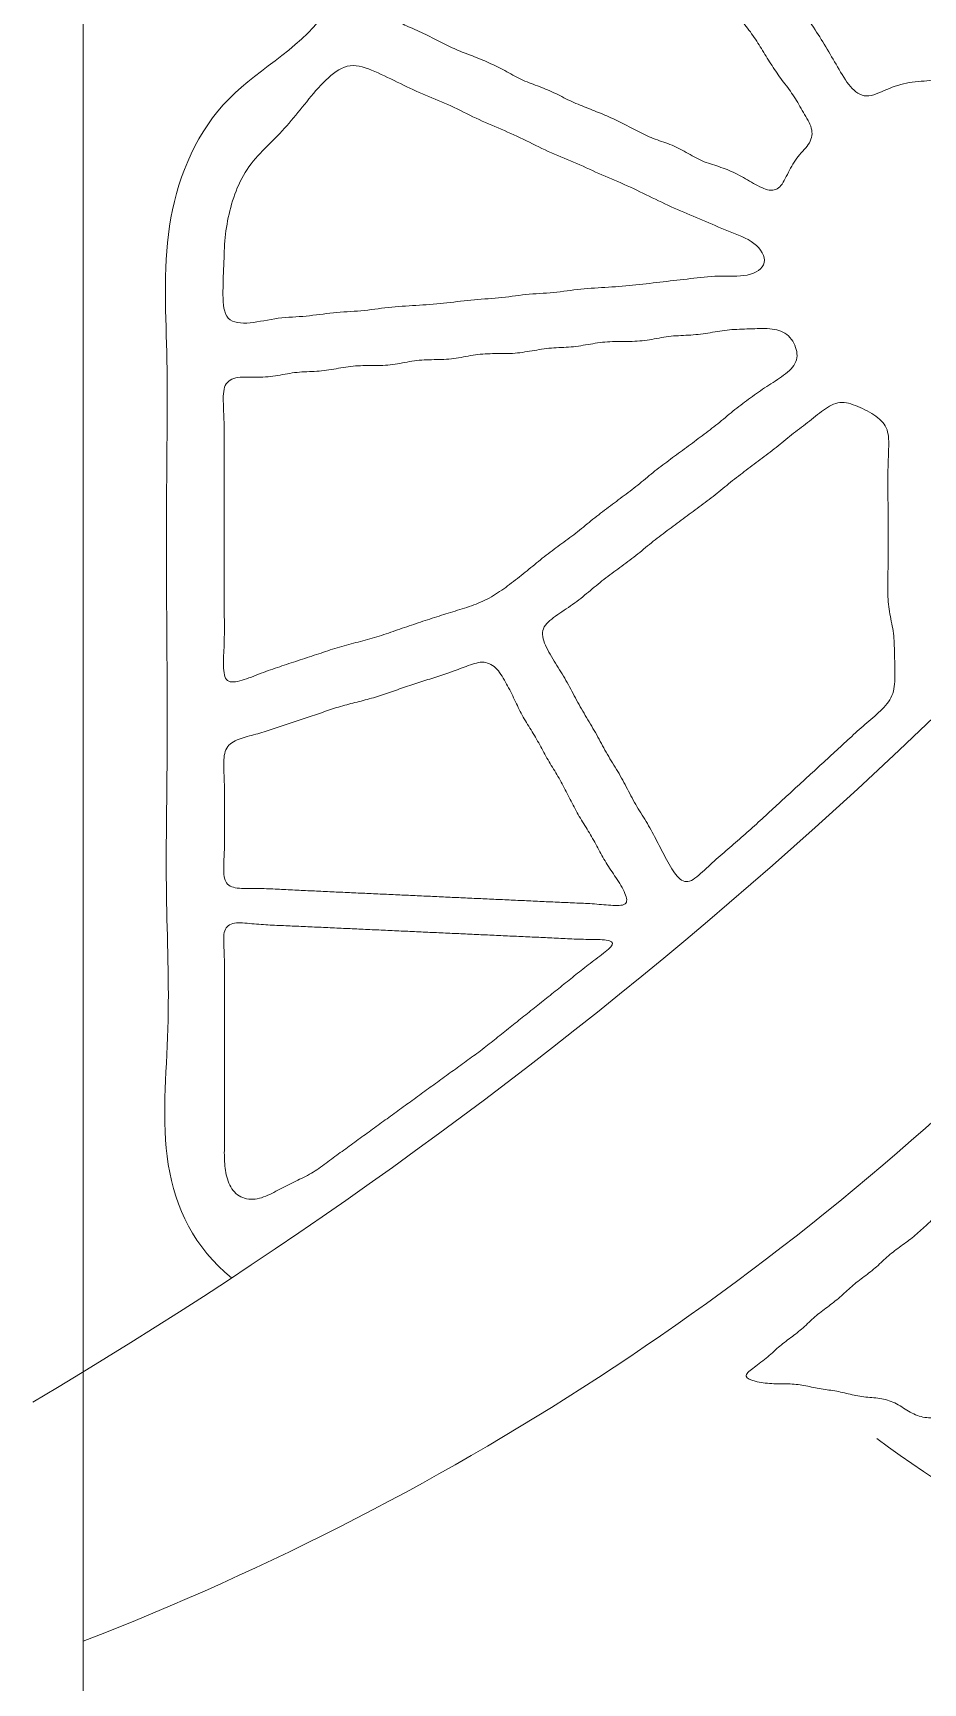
# Model space of a CAD drawing. Header units: inches. Extents: x 36 to 189, y -75 to 56.
# Drawn here: x 90.97 to 95.92, y -69.28 to -60.11 of the extents above; entities that cross this region are included whole.
import ezdxf

# ---------------------------------------------------------------- set-up
doc = ezdxf.new("R2010")
doc.units = ezdxf.units.IN
for name, color, linetype, lineweight in [('01_ORIGINAL_CAD', 7, 'Continuous', 20), ('10_EXTENSION_MASSES', 7, 'Continuous', 15), ('15_NEIGHBOURHOOD_CIRCULATION', 7, 'Continuous', 13)]:
    doc.layers.add(name, color=color, linetype=linetype, lineweight=lineweight)

# ---------------------------------------------------------------- blocks, each defined once
blk = doc.blocks.new('OPTION_08_GEOMETRIC_SHELL')
at = {"layer": '01_ORIGINAL_CAD'}
blk.add_line((36.2477, 17.9065), (36.2477, 55.9005), dxfattribs=at)
blk.add_lwpolyline([(53.6498, 30.945), (50.3999, 30.0042), (48.0949, 29.84), (45.4271, 29.473), (42.376, 26.5966), (41.758, 26.5966, -0.10797), (36.2477, 22.9537)], format="xyb", dxfattribs=at)
for centre, radius, start, end in [((22.064, 33.1953), 21.6191, 354.05829, 36.03187), ((22.0198, 47.8249), 27.364, 300.64801, 321.9453), ((44.3055, 28.9507), 6.0833, 233.18303, 280.53924)]:
    blk.add_arc(centre, radius, start, end, dxfattribs=at)
at = {"layer": '10_EXTENSION_MASSES'}
for points, knots in [([(39.491, 33.1992), (39.4961, 33.2277), (39.5251, 33.2523), (39.5594, 33.2765), (39.5938, 33.3007), (39.6335, 33.3245), (39.6696, 33.3506), (39.7057, 33.3767), (39.7382, 33.4051), (39.7708, 33.434), (39.8034, 33.4628), (39.8361, 33.4922), (39.8731, 33.5128), (39.91, 33.5335), (39.9513, 33.5455), (39.9938, 33.5494), (40.0363, 33.5533), (40.0801, 33.5491), (40.1219, 33.5403), (40.1637, 33.5314), (40.2036, 33.5179), (40.2429, 33.5029), (40.2823, 33.488), (40.3212, 33.4716), (40.3603, 33.455), (40.3993, 33.4385), (40.4386, 33.4218), (40.4777, 33.4047), (40.5168, 33.3876), (40.5557, 33.3701), (40.5952, 33.354), (40.6347, 33.338), (40.6747, 33.3235), (40.7135, 33.3053), (40.7524, 33.2871), (40.7901, 33.2652), (40.829, 33.2471), (40.8679, 33.229), (40.908, 33.2147), (40.9473, 33.1984), (40.9866, 33.1822), (41.0251, 33.1641), (41.064, 33.1473), (41.1028, 33.1304), (41.1418, 33.1148), (41.1824, 33.0985), (41.2229, 33.0823), (41.2649, 33.0654), (41.3046, 33.0481), (41.3443, 33.0308), (41.3818, 33.013), (41.4001, 32.987), (41.4183, 32.961), (41.4173, 32.9267), (41.4098, 32.8878), (41.4023, 32.8488), (41.3882, 32.8051), (41.3755, 32.7631), (41.3629, 32.7212), (41.3516, 32.6809), (41.3399, 32.6407), (41.3283, 32.6005), (41.3163, 32.5604), (41.3053, 32.5197), (41.2943, 32.4791), (41.2843, 32.438), (41.2743, 32.397), (41.2644, 32.356), (41.2545, 32.315), (41.2441, 32.2743), (41.2337, 32.2335), (41.2228, 32.193), (41.211, 32.1527), (41.1992, 32.1124), (41.1865, 32.0722), (41.1749, 32.032), (41.1633, 31.9917), (41.1528, 31.9513), (41.1435, 31.9097), (41.1343, 31.868), (41.1264, 31.825), (41.117, 31.7828), (41.1076, 31.7406), (41.0968, 31.699), (41.0726, 31.6731), (41.0483, 31.6471), (41.0106, 31.6367), (40.9693, 31.6312), (40.9279, 31.6256), (40.8829, 31.6248), (40.8398, 31.6175), (40.7966, 31.6102), (40.7552, 31.5965), (40.715, 31.5798), (40.6747, 31.563), (40.6355, 31.5433), (40.6015, 31.5439), (40.5675, 31.5446), (40.5386, 31.5656), (40.5125, 31.5962), (40.4864, 31.6267), (40.4631, 31.6669), (40.4407, 31.7053), (40.4184, 31.7437), (40.3971, 31.7804), (40.3752, 31.8169), (40.3533, 31.8534), (40.3308, 31.8897), (40.307, 31.9254), (40.2832, 31.9611), (40.258, 31.9961), (40.2345, 32.0318), (40.211, 32.0674), (40.1892, 32.1037), (40.1658, 32.1394), (40.1424, 32.1751), (40.1173, 32.2101), (40.0927, 32.2454), (40.0681, 32.2807), (40.0439, 32.3162), (40.0206, 32.3519), (39.9973, 32.3875), (39.9748, 32.4234), (39.9516, 32.4589), (39.9285, 32.4944), (39.9047, 32.5296), (39.8809, 32.565), (39.8572, 32.6003), (39.8335, 32.6358), (39.8099, 32.6712), (39.7862, 32.7066), (39.7626, 32.7419), (39.7388, 32.777), (39.7151, 32.8122), (39.6912, 32.8471), (39.6685, 32.8828), (39.6458, 32.9186), (39.6242, 32.9552), (39.6002, 32.9925), (39.5762, 33.0299), (39.5498, 33.068), (39.5272, 33.1032), (39.5047, 33.1384), (39.4859, 33.1707), (39.491, 33.1992)], [0, 0, 0, 0, 0.020833, 0.020833, 0.020833, 0.041667, 0.041667, 0.041667, 0.0625, 0.0625, 0.0625, 0.083333, 0.083333, 0.083333, 0.104167, 0.104167, 0.104167, 0.125, 0.125, 0.125, 0.145833, 0.145833, 0.145833, 0.166667, 0.166667, 0.166667, 0.1875, 0.1875, 0.1875, 0.208333, 0.208333, 0.208333, 0.229167, 0.229167, 0.229167, 0.25, 0.25, 0.25, 0.270833, 0.270833, 0.270833, 0.291667, 0.291667, 0.291667, 0.3125, 0.3125, 0.3125, 0.333333, 0.333333, 0.333333, 0.354167, 0.354167, 0.354167, 0.375, 0.375, 0.375, 0.395833, 0.395833, 0.395833, 0.416667, 0.416667, 0.416667, 0.4375, 0.4375, 0.4375, 0.458333, 0.458333, 0.458333, 0.479167, 0.479167, 0.479167, 0.5, 0.5, 0.5, 0.520833, 0.520833, 0.520833, 0.541667, 0.541667, 0.541667, 0.5625, 0.5625, 0.5625, 0.583333, 0.583333, 0.583333, 0.604167, 0.604167, 0.604167, 0.625, 0.625, 0.625, 0.645833, 0.645833, 0.645833, 0.666667, 0.666667, 0.666667, 0.6875, 0.6875, 0.6875, 0.708333, 0.708333, 0.708333, 0.729167, 0.729167, 0.729167, 0.75, 0.75, 0.75, 0.770833, 0.770833, 0.770833, 0.791667, 0.791667, 0.791667, 0.8125, 0.8125, 0.8125, 0.833333, 0.833333, 0.833333, 0.854167, 0.854167, 0.854167, 0.875, 0.875, 0.875, 0.895833, 0.895833, 0.895833, 0.916667, 0.916667, 0.916667, 0.9375, 0.9375, 0.9375, 0.958333, 0.958333, 0.958333, 0.979167, 0.979167, 0.979167, 1, 1, 1, 1]), ([(37.9964, 31.9668), (37.992, 31.9824), (38.0092, 32.0033), (38.032, 32.0265), (38.0548, 32.0497), (38.0831, 32.0751), (38.109, 32.0999), (38.1348, 32.1247), (38.1583, 32.149), (38.183, 32.171), (38.2077, 32.193), (38.2337, 32.2127), (38.2599, 32.2327), (38.2861, 32.2526), (38.3124, 32.2726), (38.3375, 32.2945), (38.3627, 32.3165), (38.3866, 32.3402), (38.412, 32.3615), (38.4375, 32.3828), (38.4646, 32.4016), (38.4907, 32.422), (38.5167, 32.4425), (38.5418, 32.4644), (38.5666, 32.4866), (38.5915, 32.5088), (38.6162, 32.5311), (38.642, 32.5518), (38.6677, 32.5725), (38.6945, 32.5916), (38.7203, 32.6124), (38.746, 32.6331), (38.7708, 32.6555), (38.797, 32.676), (38.8232, 32.6964), (38.8507, 32.7149), (38.8776, 32.7344), (38.9045, 32.7539), (38.9307, 32.7745), (38.9562, 32.796), (38.9817, 32.8176), (39.0064, 32.8402), (39.0313, 32.8642), (39.0562, 32.8882), (39.0812, 32.9136), (39.1074, 32.9362), (39.1337, 32.9587), (39.161, 32.9784), (39.1874, 32.9812), (39.2137, 32.984), (39.239, 32.9699), (39.2619, 32.9477), (39.2848, 32.9256), (39.3054, 32.8954), (39.3242, 32.8661), (39.343, 32.8369), (39.3599, 32.8084), (39.3774, 32.7806), (39.395, 32.7528), (39.413, 32.7256), (39.431, 32.6981), (39.4489, 32.6706), (39.4668, 32.6429), (39.4848, 32.6152), (39.5029, 32.5875), (39.5211, 32.5599), (39.541, 32.533), (39.5608, 32.5061), (39.5823, 32.48), (39.6013, 32.4525), (39.6203, 32.4251), (39.6368, 32.3962), (39.6524, 32.3669), (39.668, 32.3376), (39.6826, 32.3079), (39.6992, 32.2795), (39.7159, 32.2511), (39.7347, 32.2241), (39.7534, 32.197), (39.7722, 32.1698), (39.791, 32.1427), (39.8092, 32.1152), (39.8274, 32.0878), (39.8451, 32.06), (39.8632, 32.0324), (39.8812, 32.0047), (39.8996, 31.977), (39.919, 31.9499), (39.9385, 31.9228), (39.9591, 31.8962), (39.9779, 31.8689), (39.9967, 31.8416), (40.0138, 31.8135), (40.0309, 31.7854), (40.048, 31.7574), (40.0652, 31.7293), (40.0835, 31.7017), (40.1018, 31.6741), (40.1213, 31.647), (40.1413, 31.6203), (40.1612, 31.5935), (40.1816, 31.5671), (40.1998, 31.5389), (40.2179, 31.5108), (40.2338, 31.4809), (40.2512, 31.4514), (40.2685, 31.4219), (40.2874, 31.3928), (40.2951, 31.3645), (40.3027, 31.3363), (40.2991, 31.309), (40.2843, 31.2834), (40.2695, 31.2578), (40.2435, 31.234), (40.2219, 31.2071), (40.2003, 31.1802), (40.1831, 31.1502), (40.1676, 31.1192), (40.1521, 31.0882), (40.1382, 31.0561), (40.1199, 31.0381), (40.1016, 31.02), (40.0789, 31.0159), (40.0517, 31.0226), (40.0245, 31.0293), (39.9929, 31.0466), (39.9624, 31.0641), (39.9319, 31.0816), (39.9025, 31.0991), (39.8727, 31.1138), (39.8428, 31.1285), (39.8125, 31.1403), (39.7814, 31.1506), (39.7503, 31.1609), (39.7185, 31.1698), (39.688, 31.1828), (39.6575, 31.1959), (39.6284, 31.2132), (39.5991, 31.2297), (39.5698, 31.2463), (39.5403, 31.2622), (39.5096, 31.2745), (39.479, 31.2868), (39.4472, 31.2954), (39.4165, 31.3072), (39.3858, 31.319), (39.3561, 31.3339), (39.3264, 31.3493), (39.2967, 31.3648), (39.2669, 31.3808), (39.237, 31.3957), (39.207, 31.4107), (39.1769, 31.4246), (39.1467, 31.4375), (39.1166, 31.4504), (39.0865, 31.4623), (39.0559, 31.4743), (39.0254, 31.4862), (38.9945, 31.4982), (38.9642, 31.5121), (38.9339, 31.5261), (38.9043, 31.5419), (38.8744, 31.5564), (38.8446, 31.5709), (38.8146, 31.584), (38.784, 31.5957), (38.7534, 31.6074), (38.7224, 31.6177), (38.6923, 31.6315), (38.6622, 31.6452), (38.6332, 31.6623), (38.6036, 31.6783), (38.5739, 31.6943), (38.5438, 31.7091), (38.5136, 31.7229), (38.4835, 31.7367), (38.4534, 31.7495), (38.423, 31.7614), (38.3927, 31.7733), (38.3621, 31.7843), (38.332, 31.7969), (38.3019, 31.8095), (38.2723, 31.8238), (38.2428, 31.8388), (38.2133, 31.8538), (38.1839, 31.8695), (38.1522, 31.885), (38.1206, 31.9004), (38.0867, 31.9154), (38.0567, 31.9281), (38.0268, 31.9408), (38.0008, 31.9512), (37.9964, 31.9668)], [0, 0, 0, 0, 0.015625, 0.015625, 0.015625, 0.03125, 0.03125, 0.03125, 0.046875, 0.046875, 0.046875, 0.0625, 0.0625, 0.0625, 0.078125, 0.078125, 0.078125, 0.09375, 0.09375, 0.09375, 0.109375, 0.109375, 0.109375, 0.125, 0.125, 0.125, 0.140625, 0.140625, 0.140625, 0.15625, 0.15625, 0.15625, 0.171875, 0.171875, 0.171875, 0.1875, 0.1875, 0.1875, 0.203125, 0.203125, 0.203125, 0.21875, 0.21875, 0.21875, 0.234375, 0.234375, 0.234375, 0.25, 0.25, 0.25, 0.265625, 0.265625, 0.265625, 0.28125, 0.28125, 0.28125, 0.296875, 0.296875, 0.296875, 0.3125, 0.3125, 0.3125, 0.328125, 0.328125, 0.328125, 0.34375, 0.34375, 0.34375, 0.359375, 0.359375, 0.359375, 0.375, 0.375, 0.375, 0.390625, 0.390625, 0.390625, 0.40625, 0.40625, 0.40625, 0.421875, 0.421875, 0.421875, 0.4375, 0.4375, 0.4375, 0.453125, 0.453125, 0.453125, 0.46875, 0.46875, 0.46875, 0.484375, 0.484375, 0.484375, 0.5, 0.5, 0.5, 0.515625, 0.515625, 0.515625, 0.53125, 0.53125, 0.53125, 0.546875, 0.546875, 0.546875, 0.5625, 0.5625, 0.5625, 0.578125, 0.578125, 0.578125, 0.59375, 0.59375, 0.59375, 0.609375, 0.609375, 0.609375, 0.625, 0.625, 0.625, 0.640625, 0.640625, 0.640625, 0.65625, 0.65625, 0.65625, 0.671875, 0.671875, 0.671875, 0.6875, 0.6875, 0.6875, 0.703125, 0.703125, 0.703125, 0.71875, 0.71875, 0.71875, 0.734375, 0.734375, 0.734375, 0.75, 0.75, 0.75, 0.765625, 0.765625, 0.765625, 0.78125, 0.78125, 0.78125, 0.796875, 0.796875, 0.796875, 0.8125, 0.8125, 0.8125, 0.828125, 0.828125, 0.828125, 0.84375, 0.84375, 0.84375, 0.859375, 0.859375, 0.859375, 0.875, 0.875, 0.875, 0.890625, 0.890625, 0.890625, 0.90625, 0.90625, 0.90625, 0.921875, 0.921875, 0.921875, 0.9375, 0.9375, 0.9375, 0.953125, 0.953125, 0.953125, 0.96875, 0.96875, 0.96875, 0.984375, 0.984375, 0.984375, 1, 1, 1, 1]), ([(37.0546, 30.3083), (37.0296, 30.3352), (37.0254, 30.3855), (37.0249, 30.4388), (37.0243, 30.492), (37.0273, 30.5482), (37.0293, 30.6018), (37.0314, 30.6553), (37.0324, 30.7063), (37.0373, 30.7566), (37.0422, 30.8068), (37.051, 30.8564), (37.0632, 30.9056), (37.0754, 30.9549), (37.0911, 31.0038), (37.1122, 31.0503), (37.1334, 31.0967), (37.1602, 31.1406), (37.1926, 31.1806), (37.2251, 31.2206), (37.2633, 31.2566), (37.2999, 31.2934), (37.3366, 31.3303), (37.3717, 31.368), (37.4048, 31.4069), (37.438, 31.4459), (37.4692, 31.4861), (37.5029, 31.5271), (37.5366, 31.5681), (37.5728, 31.6098), (37.6106, 31.6443), (37.6485, 31.6788), (37.688, 31.7061), (37.7313, 31.7114), (37.7745, 31.7167), (37.8216, 31.7), (37.869, 31.6795), (37.9164, 31.659), (37.9642, 31.6349), (38.0111, 31.612), (38.058, 31.5892), (38.104, 31.5676), (38.1508, 31.5477), (38.1977, 31.5278), (38.2454, 31.5094), (38.2922, 31.488), (38.339, 31.4665), (38.385, 31.442), (38.4314, 31.4201), (38.4779, 31.3981), (38.5249, 31.3788), (38.5717, 31.3585), (38.6185, 31.3382), (38.6651, 31.3171), (38.7114, 31.2946), (38.7576, 31.2722), (38.8036, 31.2484), (38.8504, 31.2275), (38.8972, 31.2066), (38.9447, 31.1886), (38.9915, 31.1682), (39.0383, 31.1479), (39.0844, 31.1253), (39.1311, 31.1047), (39.1779, 31.084), (39.2253, 31.0654), (39.2721, 31.0444), (39.3189, 31.0234), (39.3651, 31), (39.4114, 30.9774), (39.4577, 30.9548), (39.5041, 30.9329), (39.5507, 30.9125), (39.5973, 30.892), (39.644, 30.8729), (39.6908, 30.853), (39.7376, 30.833), (39.7845, 30.8122), (39.8345, 30.7926), (39.8844, 30.773), (39.9375, 30.7546), (39.9765, 30.724), (40.0154, 30.6935), (40.0401, 30.6508), (40.0332, 30.6169), (40.0262, 30.5831), (39.9875, 30.5581), (39.939, 30.5481), (39.8905, 30.5382), (39.8323, 30.5432), (39.7782, 30.5421), (39.7241, 30.5411), (39.6741, 30.5341), (39.6238, 30.528), (39.5734, 30.5219), (39.5228, 30.5168), (39.4722, 30.5109), (39.4217, 30.5049), (39.3712, 30.4982), (39.3205, 30.493), (39.2697, 30.4877), (39.2187, 30.4839), (39.1674, 30.4807), (39.1161, 30.4775), (39.0646, 30.4749), (39.0138, 30.4696), (38.963, 30.4642), (38.9128, 30.456), (38.8619, 30.4511), (38.811, 30.4462), (38.7592, 30.4446), (38.7083, 30.4396), (38.6574, 30.4345), (38.6074, 30.426), (38.5565, 30.4209), (38.5056, 30.4158), (38.4539, 30.4141), (38.403, 30.4093), (38.352, 30.4045), (38.3018, 30.3965), (38.251, 30.3911), (38.2002, 30.3856), (38.1488, 30.3827), (38.0975, 30.3796), (38.0461, 30.3765), (37.9948, 30.3732), (37.9441, 30.3677), (37.8933, 30.3621), (37.843, 30.3544), (37.792, 30.3497), (37.741, 30.3449), (37.6892, 30.3431), (37.6384, 30.338), (37.5876, 30.333), (37.5378, 30.3247), (37.4873, 30.3201), (37.4367, 30.3154), (37.3854, 30.3145), (37.3326, 30.3075), (37.2797, 30.3005), (37.2253, 30.2875), (37.1753, 30.2827), (37.1253, 30.278), (37.0796, 30.2814), (37.0546, 30.3083)], [0, 0, 0, 0, 0.020833, 0.020833, 0.020833, 0.041667, 0.041667, 0.041667, 0.0625, 0.0625, 0.0625, 0.083333, 0.083333, 0.083333, 0.104167, 0.104167, 0.104167, 0.125, 0.125, 0.125, 0.145833, 0.145833, 0.145833, 0.166667, 0.166667, 0.166667, 0.1875, 0.1875, 0.1875, 0.208333, 0.208333, 0.208333, 0.229167, 0.229167, 0.229167, 0.25, 0.25, 0.25, 0.270833, 0.270833, 0.270833, 0.291667, 0.291667, 0.291667, 0.3125, 0.3125, 0.3125, 0.333333, 0.333333, 0.333333, 0.354167, 0.354167, 0.354167, 0.375, 0.375, 0.375, 0.395833, 0.395833, 0.395833, 0.416667, 0.416667, 0.416667, 0.4375, 0.4375, 0.4375, 0.458333, 0.458333, 0.458333, 0.479167, 0.479167, 0.479167, 0.5, 0.5, 0.5, 0.520833, 0.520833, 0.520833, 0.541667, 0.541667, 0.541667, 0.5625, 0.5625, 0.5625, 0.583333, 0.583333, 0.583333, 0.604167, 0.604167, 0.604167, 0.625, 0.625, 0.625, 0.645833, 0.645833, 0.645833, 0.666667, 0.666667, 0.666667, 0.6875, 0.6875, 0.6875, 0.708333, 0.708333, 0.708333, 0.729167, 0.729167, 0.729167, 0.75, 0.75, 0.75, 0.770833, 0.770833, 0.770833, 0.791667, 0.791667, 0.791667, 0.8125, 0.8125, 0.8125, 0.833333, 0.833333, 0.833333, 0.854167, 0.854167, 0.854167, 0.875, 0.875, 0.875, 0.895833, 0.895833, 0.895833, 0.916667, 0.916667, 0.916667, 0.9375, 0.9375, 0.9375, 0.958333, 0.958333, 0.958333, 0.979167, 0.979167, 0.979167, 1, 1, 1, 1]), ([(37.0501, 28.2942), (37.033, 28.3077), (37.0286, 28.3394), (37.0278, 28.3757), (37.027, 28.4121), (37.0298, 28.4531), (37.0312, 28.4921), (37.0327, 28.5312), (37.0327, 28.5683), (37.0326, 28.6053), (37.0325, 28.6422), (37.0322, 28.6789), (37.0321, 28.7159), (37.032, 28.7528), (37.032, 28.7899), (37.032, 28.827), (37.032, 28.8641), (37.0319, 28.9012), (37.0319, 28.9383), (37.0319, 28.9754), (37.0319, 29.0125), (37.0319, 29.0495), (37.0318, 29.0866), (37.0318, 29.1237), (37.0318, 29.1608), (37.0318, 29.1978), (37.0318, 29.2349), (37.0317, 29.272), (37.0317, 29.3091), (37.0317, 29.3461), (37.0316, 29.3833), (37.0316, 29.4204), (37.0315, 29.4575), (37.0316, 29.4945), (37.0316, 29.5315), (37.0317, 29.5685), (37.0319, 29.6053), (37.0321, 29.6422), (37.0323, 29.679), (37.0313, 29.7169), (37.0304, 29.7548), (37.0282, 29.7939), (37.0271, 29.8324), (37.0259, 29.8708), (37.0258, 29.9088), (37.038, 29.9345), (37.0503, 29.9602), (37.075, 29.9737), (37.1075, 29.9786), (37.14, 29.9835), (37.1803, 29.9798), (37.2188, 29.9799), (37.2572, 29.9801), (37.2939, 29.9841), (37.3298, 29.9899), (37.3656, 29.9957), (37.4006, 30.0033), (37.4367, 30.007), (37.4727, 30.0107), (37.5098, 30.0105), (37.5462, 30.0132), (37.5827, 30.0159), (37.6184, 30.0216), (37.6541, 30.0276), (37.6897, 30.0337), (37.7252, 30.0402), (37.7617, 30.0428), (37.7981, 30.0454), (37.8355, 30.0441), (37.8725, 30.0445), (37.9095, 30.0448), (37.9461, 30.0468), (37.9819, 30.0522), (38.0177, 30.0575), (38.0527, 30.0662), (38.0886, 30.0711), (38.1245, 30.076), (38.1613, 30.077), (38.1982, 30.0779), (38.2351, 30.0787), (38.272, 30.0792), (38.308, 30.0838), (38.344, 30.0884), (38.379, 30.0969), (38.4147, 30.1025), (38.4505, 30.1081), (38.4869, 30.1107), (38.5239, 30.1113), (38.5608, 30.1119), (38.5982, 30.1104), (38.6348, 30.1127), (38.6713, 30.1149), (38.707, 30.1208), (38.7426, 30.1269), (38.7782, 30.1329), (38.8138, 30.1392), (38.8502, 30.1422), (38.8865, 30.1452), (38.9237, 30.1449), (38.96, 30.1482), (38.9963, 30.1514), (39.0317, 30.1582), (39.0674, 30.1643), (39.103, 30.1703), (39.1388, 30.1756), (39.1754, 30.1775), (39.2121, 30.1793), (39.2495, 30.1778), (39.2864, 30.1786), (39.3232, 30.1794), (39.3595, 30.1827), (39.3952, 30.1884), (39.431, 30.1942), (39.4661, 30.2024), (39.5022, 30.2068), (39.5383, 30.2111), (39.5753, 30.2116), (39.6119, 30.2137), (39.6485, 30.2159), (39.6846, 30.2196), (39.7201, 30.2252), (39.7556, 30.2308), (39.7906, 30.2381), (39.8266, 30.2421), (39.8626, 30.2461), (39.8997, 30.2468), (39.9376, 30.2482), (39.9755, 30.2496), (40.0141, 30.2518), (40.0504, 30.2501), (40.0867, 30.2484), (40.1206, 30.2428), (40.1483, 30.2249), (40.176, 30.207), (40.1974, 30.1768), (40.2081, 30.146), (40.2188, 30.1152), (40.2189, 30.0837), (40.2043, 30.0561), (40.1897, 30.0284), (40.1605, 30.0046), (40.1296, 29.9828), (40.0988, 29.961), (40.0663, 29.9411), (40.0354, 29.9206), (40.0046, 29.9001), (39.9753, 29.879), (39.9462, 29.8575), (39.9171, 29.836), (39.8881, 29.8142), (39.8597, 29.7913), (39.8313, 29.7684), (39.8036, 29.7444), (39.7752, 29.7216), (39.7468, 29.6987), (39.7178, 29.6769), (39.6887, 29.6551), (39.6596, 29.6332), (39.6304, 29.6114), (39.6012, 29.5897), (39.5719, 29.568), (39.5426, 29.5464), (39.5132, 29.5249), (39.4839, 29.5033), (39.4546, 29.4817), (39.4261, 29.4589), (39.3976, 29.4362), (39.3698, 29.4123), (39.3415, 29.3893), (39.3132, 29.3664), (39.2843, 29.3444), (39.2552, 29.3226), (39.2261, 29.3008), (39.1968, 29.2792), (39.1676, 29.2573), (39.1385, 29.2354), (39.1095, 29.2133), (39.0811, 29.1904), (39.0527, 29.1676), (39.0247, 29.1441), (38.9962, 29.1215), (38.9676, 29.099), (38.9384, 29.0774), (38.909, 29.056), (38.8796, 29.0345), (38.8501, 29.0132), (38.8213, 28.9907), (38.7926, 28.9683), (38.7647, 28.9446), (38.7364, 28.9215), (38.7081, 28.8984), (38.6794, 28.8759), (38.6506, 28.8535), (38.6218, 28.8311), (38.593, 28.8088), (38.5628, 28.7884), (38.5327, 28.768), (38.5014, 28.7495), (38.4687, 28.7344), (38.436, 28.7193), (38.4019, 28.7076), (38.3676, 28.6966), (38.3333, 28.6857), (38.2988, 28.6754), (38.2645, 28.6647), (38.2302, 28.654), (38.196, 28.6429), (38.1619, 28.6317), (38.1277, 28.6205), (38.0936, 28.6092), (38.0595, 28.5977), (38.0255, 28.5862), (37.9915, 28.5744), (37.9574, 28.5626), (37.9233, 28.5509), (37.889, 28.5393), (37.8545, 28.5292), (37.82, 28.519), (37.7852, 28.5104), (37.7506, 28.5012), (37.7159, 28.4921), (37.6813, 28.4824), (37.647, 28.4719), (37.6127, 28.4613), (37.5785, 28.4499), (37.5444, 28.4385), (37.5102, 28.4271), (37.4761, 28.4157), (37.442, 28.4046), (37.408, 28.3934), (37.3742, 28.3824), (37.3402, 28.371), (37.3062, 28.3597), (37.2721, 28.348), (37.2365, 28.3345), (37.201, 28.3209), (37.1641, 28.3055), (37.1307, 28.2955), (37.0973, 28.2854), (37.0673, 28.2807), (37.0501, 28.2942)], [0, 0, 0, 0, 0.0125, 0.0125, 0.0125, 0.025, 0.025, 0.025, 0.0375, 0.0375, 0.0375, 0.05, 0.05, 0.05, 0.0625, 0.0625, 0.0625, 0.075, 0.075, 0.075, 0.0875, 0.0875, 0.0875, 0.1, 0.1, 0.1, 0.1125, 0.1125, 0.1125, 0.125, 0.125, 0.125, 0.1375, 0.1375, 0.1375, 0.15, 0.15, 0.15, 0.1625, 0.1625, 0.1625, 0.175, 0.175, 0.175, 0.1875, 0.1875, 0.1875, 0.2, 0.2, 0.2, 0.2125, 0.2125, 0.2125, 0.225, 0.225, 0.225, 0.2375, 0.2375, 0.2375, 0.25, 0.25, 0.25, 0.2625, 0.2625, 0.2625, 0.275, 0.275, 0.275, 0.2875, 0.2875, 0.2875, 0.3, 0.3, 0.3, 0.3125, 0.3125, 0.3125, 0.325, 0.325, 0.325, 0.3375, 0.3375, 0.3375, 0.35, 0.35, 0.35, 0.3625, 0.3625, 0.3625, 0.375, 0.375, 0.375, 0.3875, 0.3875, 0.3875, 0.4, 0.4, 0.4, 0.4125, 0.4125, 0.4125, 0.425, 0.425, 0.425, 0.4375, 0.4375, 0.4375, 0.45, 0.45, 0.45, 0.4625, 0.4625, 0.4625, 0.475, 0.475, 0.475, 0.4875, 0.4875, 0.4875, 0.5, 0.5, 0.5, 0.5125, 0.5125, 0.5125, 0.525, 0.525, 0.525, 0.5375, 0.5375, 0.5375, 0.55, 0.55, 0.55, 0.5625, 0.5625, 0.5625, 0.575, 0.575, 0.575, 0.5875, 0.5875, 0.5875, 0.6, 0.6, 0.6, 0.6125, 0.6125, 0.6125, 0.625, 0.625, 0.625, 0.6375, 0.6375, 0.6375, 0.65, 0.65, 0.65, 0.6625, 0.6625, 0.6625, 0.675, 0.675, 0.675, 0.6875, 0.6875, 0.6875, 0.7, 0.7, 0.7, 0.7125, 0.7125, 0.7125, 0.725, 0.725, 0.725, 0.7375, 0.7375, 0.7375, 0.75, 0.75, 0.75, 0.7625, 0.7625, 0.7625, 0.775, 0.775, 0.775, 0.7875, 0.7875, 0.7875, 0.8, 0.8, 0.8, 0.8125, 0.8125, 0.8125, 0.825, 0.825, 0.825, 0.8375, 0.8375, 0.8375, 0.85, 0.85, 0.85, 0.8625, 0.8625, 0.8625, 0.875, 0.875, 0.875, 0.8875, 0.8875, 0.8875, 0.9, 0.9, 0.9, 0.9125, 0.9125, 0.9125, 0.925, 0.925, 0.925, 0.9375, 0.9375, 0.9375, 0.95, 0.95, 0.95, 0.9625, 0.9625, 0.9625, 0.975, 0.975, 0.975, 0.9875, 0.9875, 0.9875, 1, 1, 1, 1]), ([(38.803, 28.5719), (38.8095, 28.5997), (38.834, 28.6223), (38.863, 28.6441), (38.8919, 28.666), (38.9254, 28.6871), (38.9567, 28.709), (38.988, 28.7309), (39.0172, 28.7535), (39.0458, 28.777), (39.0744, 28.8004), (39.1024, 28.8246), (39.1314, 28.8475), (39.1603, 28.8705), (39.1903, 28.8921), (39.2202, 28.9138), (39.2501, 28.9355), (39.28, 28.9573), (39.309, 28.9803), (39.3381, 29.0032), (39.3663, 29.0274), (39.3951, 29.0507), (39.4238, 29.074), (39.453, 29.0965), (39.4825, 29.1188), (39.5119, 29.1411), (39.5415, 29.1632), (39.5712, 29.1852), (39.6009, 29.2072), (39.6308, 29.229), (39.6606, 29.2508), (39.6904, 29.2727), (39.7202, 29.2946), (39.7492, 29.3176), (39.7783, 29.3405), (39.8066, 29.3646), (39.8354, 29.3879), (39.8641, 29.4112), (39.8933, 29.4337), (39.9227, 29.456), (39.9522, 29.4782), (39.982, 29.5001), (40.0116, 29.5223), (40.0412, 29.5444), (40.0707, 29.5668), (40.0996, 29.59), (40.1284, 29.6132), (40.1566, 29.6371), (40.1855, 29.66), (40.2145, 29.6828), (40.2442, 29.7046), (40.2738, 29.7279), (40.3034, 29.7512), (40.3329, 29.7759), (40.3627, 29.7971), (40.3924, 29.8183), (40.4223, 29.8359), (40.4539, 29.8393), (40.4856, 29.8427), (40.519, 29.8318), (40.5539, 29.8172), (40.5888, 29.8025), (40.6251, 29.7842), (40.6542, 29.763), (40.6833, 29.7419), (40.7053, 29.718), (40.7159, 29.6873), (40.7266, 29.6566), (40.7259, 29.619), (40.7247, 29.5809), (40.7235, 29.5427), (40.7219, 29.5039), (40.7212, 29.4658), (40.7205, 29.4276), (40.7208, 29.3902), (40.721, 29.3526), (40.7213, 29.3151), (40.7214, 29.2775), (40.7214, 29.2399), (40.7215, 29.2023), (40.7215, 29.1646), (40.7215, 29.127), (40.7215, 29.0893), (40.7217, 29.0517), (40.7217, 29.0141), (40.7217, 28.9765), (40.7217, 28.9388), (40.7212, 28.901), (40.7207, 28.8632), (40.7197, 28.8253), (40.7204, 28.7878), (40.7211, 28.7503), (40.7236, 28.7131), (40.7294, 28.6771), (40.7353, 28.641), (40.7444, 28.6059), (40.7497, 28.5699), (40.755, 28.5339), (40.7564, 28.4969), (40.7574, 28.4591), (40.7583, 28.4213), (40.7589, 28.3827), (40.7594, 28.3445), (40.7599, 28.3063), (40.7604, 28.2684), (40.7513, 28.2348), (40.7421, 28.2012), (40.7234, 28.1719), (40.6989, 28.145), (40.6744, 28.1182), (40.6442, 28.0938), (40.615, 28.069), (40.5858, 28.0441), (40.5577, 28.0188), (40.5299, 27.9934), (40.5021, 27.968), (40.4747, 27.9424), (40.4471, 27.9168), (40.4195, 27.8913), (40.3918, 27.8659), (40.3641, 27.8404), (40.3363, 27.8149), (40.3086, 27.7895), (40.2809, 27.764), (40.2531, 27.7385), (40.2254, 27.7131), (40.1977, 27.6876), (40.17, 27.6622), (40.1422, 27.6367), (40.1145, 27.6112), (40.0868, 27.5857), (40.0592, 27.5602), (40.0315, 27.5347), (40.0038, 27.5091), (39.976, 27.4836), (39.948, 27.4585), (39.9201, 27.4335), (39.8918, 27.4089), (39.8634, 27.3846), (39.8349, 27.3603), (39.8063, 27.3364), (39.7774, 27.3104), (39.7485, 27.2845), (39.7193, 27.2566), (39.6907, 27.2307), (39.662, 27.2047), (39.634, 27.1806), (39.6092, 27.1767), (39.5844, 27.1727), (39.5628, 27.1889), (39.5422, 27.215), (39.5215, 27.2411), (39.5017, 27.2771), (39.4833, 27.312), (39.4649, 27.347), (39.4479, 27.3809), (39.4306, 27.4141), (39.4133, 27.4472), (39.3958, 27.4796), (39.3768, 27.511), (39.3579, 27.5425), (39.3375, 27.573), (39.3189, 27.6049), (39.3003, 27.6368), (39.2835, 27.67), (39.2662, 27.703), (39.249, 27.736), (39.2312, 27.7686), (39.2123, 27.8004), (39.1933, 27.8322), (39.1732, 27.8631), (39.1549, 27.895), (39.1365, 27.927), (39.12, 27.96), (39.1021, 27.9922), (39.0842, 28.0245), (39.0651, 28.0559), (39.0461, 28.0878), (39.0271, 28.1198), (39.0083, 28.1522), (38.9906, 28.185), (38.9729, 28.2178), (38.9562, 28.2509), (38.9383, 28.283), (38.9204, 28.315), (38.9012, 28.3458), (38.8811, 28.3781), (38.861, 28.4104), (38.84, 28.4441), (38.8239, 28.4775), (38.8077, 28.5109), (38.7964, 28.544), (38.803, 28.5719)], [0, 0, 0, 0, 0.015625, 0.015625, 0.015625, 0.03125, 0.03125, 0.03125, 0.046875, 0.046875, 0.046875, 0.0625, 0.0625, 0.0625, 0.078125, 0.078125, 0.078125, 0.09375, 0.09375, 0.09375, 0.109375, 0.109375, 0.109375, 0.125, 0.125, 0.125, 0.140625, 0.140625, 0.140625, 0.15625, 0.15625, 0.15625, 0.171875, 0.171875, 0.171875, 0.1875, 0.1875, 0.1875, 0.203125, 0.203125, 0.203125, 0.21875, 0.21875, 0.21875, 0.234375, 0.234375, 0.234375, 0.25, 0.25, 0.25, 0.265625, 0.265625, 0.265625, 0.28125, 0.28125, 0.28125, 0.296875, 0.296875, 0.296875, 0.3125, 0.3125, 0.3125, 0.328125, 0.328125, 0.328125, 0.34375, 0.34375, 0.34375, 0.359375, 0.359375, 0.359375, 0.375, 0.375, 0.375, 0.390625, 0.390625, 0.390625, 0.40625, 0.40625, 0.40625, 0.421875, 0.421875, 0.421875, 0.4375, 0.4375, 0.4375, 0.453125, 0.453125, 0.453125, 0.46875, 0.46875, 0.46875, 0.484375, 0.484375, 0.484375, 0.5, 0.5, 0.5, 0.515625, 0.515625, 0.515625, 0.53125, 0.53125, 0.53125, 0.546875, 0.546875, 0.546875, 0.5625, 0.5625, 0.5625, 0.578125, 0.578125, 0.578125, 0.59375, 0.59375, 0.59375, 0.609375, 0.609375, 0.609375, 0.625, 0.625, 0.625, 0.640625, 0.640625, 0.640625, 0.65625, 0.65625, 0.65625, 0.671875, 0.671875, 0.671875, 0.6875, 0.6875, 0.6875, 0.703125, 0.703125, 0.703125, 0.71875, 0.71875, 0.71875, 0.734375, 0.734375, 0.734375, 0.75, 0.75, 0.75, 0.765625, 0.765625, 0.765625, 0.78125, 0.78125, 0.78125, 0.796875, 0.796875, 0.796875, 0.8125, 0.8125, 0.8125, 0.828125, 0.828125, 0.828125, 0.84375, 0.84375, 0.84375, 0.859375, 0.859375, 0.859375, 0.875, 0.875, 0.875, 0.890625, 0.890625, 0.890625, 0.90625, 0.90625, 0.90625, 0.921875, 0.921875, 0.921875, 0.9375, 0.9375, 0.9375, 0.953125, 0.953125, 0.953125, 0.96875, 0.96875, 0.96875, 0.984375, 0.984375, 0.984375, 1, 1, 1, 1]), ([(37.0458, 27.9182), (37.0598, 27.9419), (37.0852, 27.9573), (37.1142, 27.9686), (37.1432, 27.9798), (37.1759, 27.9868), (37.2071, 27.9951), (37.2384, 28.0035), (37.2683, 28.0132), (37.298, 28.0232), (37.3278, 28.0332), (37.3575, 28.0433), (37.3873, 28.0533), (37.417, 28.0632), (37.447, 28.073), (37.4768, 28.0829), (37.5067, 28.0929), (37.5365, 28.103), (37.5663, 28.1133), (37.5962, 28.1236), (37.6261, 28.134), (37.6563, 28.1434), (37.6864, 28.1528), (37.7167, 28.1611), (37.7471, 28.1688), (37.7776, 28.1764), (37.8082, 28.1835), (37.8384, 28.192), (37.8686, 28.2005), (37.8985, 28.2105), (37.9283, 28.2206), (37.9581, 28.2307), (37.988, 28.2408), (38.0178, 28.2508), (38.0477, 28.2608), (38.0776, 28.2707), (38.1075, 28.2805), (38.1374, 28.2904), (38.1673, 28.3002), (38.1971, 28.3098), (38.2269, 28.3195), (38.2567, 28.329), (38.2867, 28.3395), (38.3167, 28.35), (38.3469, 28.3615), (38.3772, 28.3729), (38.4075, 28.3843), (38.4379, 28.3957), (38.4657, 28.3958), (38.4936, 28.3959), (38.5189, 28.3847), (38.5402, 28.3644), (38.5615, 28.3441), (38.5787, 28.3148), (38.595, 28.2856), (38.6112, 28.2564), (38.6265, 28.2274), (38.6406, 28.1982), (38.6547, 28.1691), (38.6675, 28.1398), (38.6824, 28.1118), (38.6973, 28.0837), (38.7142, 28.0569), (38.731, 28.0298), (38.7477, 28.0027), (38.7642, 27.9752), (38.7797, 27.9473), (38.7953, 27.9194), (38.8097, 27.891), (38.8256, 27.8634), (38.8414, 27.8359), (38.8585, 27.8093), (38.8747, 27.7818), (38.891, 27.7544), (38.9065, 27.7262), (38.9215, 27.6977), (38.9365, 27.6693), (38.951, 27.6407), (38.9657, 27.6123), (38.9804, 27.584), (38.9952, 27.5558), (39.0114, 27.5284), (39.0276, 27.5011), (39.0452, 27.4745), (39.0616, 27.447), (39.0779, 27.4196), (39.0931, 27.3912), (39.1081, 27.3633), (39.1231, 27.3355), (39.138, 27.3081), (39.1547, 27.2811), (39.1714, 27.2541), (39.1899, 27.2275), (39.2089, 27.1984), (39.228, 27.1693), (39.2475, 27.1377), (39.2589, 27.111), (39.2703, 27.0843), (39.2736, 27.0625), (39.2595, 27.0521), (39.2453, 27.0417), (39.2138, 27.0427), (39.1802, 27.045), (39.1467, 27.0472), (39.1113, 27.0506), (39.0775, 27.053), (39.0438, 27.0553), (39.0117, 27.0566), (38.9796, 27.0579), (38.9474, 27.0592), (38.9152, 27.0606), (38.8829, 27.062), (38.8505, 27.0634), (38.818, 27.065), (38.7856, 27.0665), (38.7531, 27.068), (38.7207, 27.0695), (38.6883, 27.071), (38.6558, 27.0725), (38.6234, 27.074), (38.591, 27.0755), (38.5586, 27.077), (38.5261, 27.0784), (38.4937, 27.0799), (38.4613, 27.0814), (38.4289, 27.0829), (38.3964, 27.0844), (38.364, 27.0859), (38.3316, 27.0874), (38.2992, 27.0889), (38.2667, 27.0904), (38.2343, 27.0919), (38.2019, 27.0934), (38.1695, 27.0949), (38.137, 27.0963), (38.1046, 27.0978), (38.0722, 27.0993), (38.0398, 27.1008), (38.0073, 27.1023), (37.9749, 27.1038), (37.9425, 27.1053), (37.9101, 27.1068), (37.8776, 27.1083), (37.8452, 27.1098), (37.8128, 27.1113), (37.7803, 27.1128), (37.7479, 27.1142), (37.7155, 27.1157), (37.6831, 27.1172), (37.6507, 27.1187), (37.6182, 27.1202), (37.5858, 27.1217), (37.5534, 27.1232), (37.5209, 27.1247), (37.4885, 27.1261), (37.456, 27.1276), (37.4237, 27.1292), (37.3913, 27.1307), (37.3591, 27.1324), (37.3268, 27.1341), (37.2946, 27.1357), (37.2622, 27.1373), (37.2285, 27.1376), (37.1948, 27.1378), (37.1598, 27.1368), (37.1278, 27.1387), (37.0957, 27.1405), (37.0667, 27.1453), (37.0501, 27.1619), (37.0336, 27.1786), (37.0296, 27.2073), (37.0289, 27.2391), (37.0283, 27.271), (37.0309, 27.306), (37.0322, 27.3397), (37.0335, 27.3734), (37.0334, 27.4058), (37.0333, 27.4382), (37.0331, 27.4705), (37.0328, 27.5028), (37.0328, 27.5351), (37.0327, 27.5675), (37.0329, 27.5999), (37.0331, 27.6322), (37.0332, 27.6646), (37.0333, 27.6969), (37.0322, 27.73), (37.0311, 27.7631), (37.0288, 27.7969), (37.029, 27.8298), (37.0291, 27.8626), (37.0318, 27.8945), (37.0458, 27.9182)], [0, 0, 0, 0, 0.015625, 0.015625, 0.015625, 0.03125, 0.03125, 0.03125, 0.046875, 0.046875, 0.046875, 0.0625, 0.0625, 0.0625, 0.078125, 0.078125, 0.078125, 0.09375, 0.09375, 0.09375, 0.109375, 0.109375, 0.109375, 0.125, 0.125, 0.125, 0.140625, 0.140625, 0.140625, 0.15625, 0.15625, 0.15625, 0.171875, 0.171875, 0.171875, 0.1875, 0.1875, 0.1875, 0.203125, 0.203125, 0.203125, 0.21875, 0.21875, 0.21875, 0.234375, 0.234375, 0.234375, 0.25, 0.25, 0.25, 0.265625, 0.265625, 0.265625, 0.28125, 0.28125, 0.28125, 0.296875, 0.296875, 0.296875, 0.3125, 0.3125, 0.3125, 0.328125, 0.328125, 0.328125, 0.34375, 0.34375, 0.34375, 0.359375, 0.359375, 0.359375, 0.375, 0.375, 0.375, 0.390625, 0.390625, 0.390625, 0.40625, 0.40625, 0.40625, 0.421875, 0.421875, 0.421875, 0.4375, 0.4375, 0.4375, 0.453125, 0.453125, 0.453125, 0.46875, 0.46875, 0.46875, 0.484375, 0.484375, 0.484375, 0.5, 0.5, 0.5, 0.515625, 0.515625, 0.515625, 0.53125, 0.53125, 0.53125, 0.546875, 0.546875, 0.546875, 0.5625, 0.5625, 0.5625, 0.578125, 0.578125, 0.578125, 0.59375, 0.59375, 0.59375, 0.609375, 0.609375, 0.609375, 0.625, 0.625, 0.625, 0.640625, 0.640625, 0.640625, 0.65625, 0.65625, 0.65625, 0.671875, 0.671875, 0.671875, 0.6875, 0.6875, 0.6875, 0.703125, 0.703125, 0.703125, 0.71875, 0.71875, 0.71875, 0.734375, 0.734375, 0.734375, 0.75, 0.75, 0.75, 0.765625, 0.765625, 0.765625, 0.78125, 0.78125, 0.78125, 0.796875, 0.796875, 0.796875, 0.8125, 0.8125, 0.8125, 0.828125, 0.828125, 0.828125, 0.84375, 0.84375, 0.84375, 0.859375, 0.859375, 0.859375, 0.875, 0.875, 0.875, 0.890625, 0.890625, 0.890625, 0.90625, 0.90625, 0.90625, 0.921875, 0.921875, 0.921875, 0.9375, 0.9375, 0.9375, 0.953125, 0.953125, 0.953125, 0.96875, 0.96875, 0.96875, 0.984375, 0.984375, 0.984375, 1, 1, 1, 1]), ([(37.0882, 25.4511), (37.0676, 25.4734), (37.0547, 25.5037), (37.0464, 25.5352), (37.0381, 25.5667), (37.0345, 25.5993), (37.0332, 25.6321), (37.0318, 25.6649), (37.0327, 25.6979), (37.0333, 25.7309), (37.0338, 25.7638), (37.034, 25.7968), (37.034, 25.8297), (37.034, 25.8627), (37.0339, 25.8956), (37.0338, 25.9285), (37.0337, 25.9615), (37.0337, 25.9944), (37.0337, 26.0274), (37.0337, 26.0603), (37.0337, 26.0932), (37.0337, 26.1262), (37.0336, 26.1591), (37.0336, 26.1921), (37.0336, 26.225), (37.0336, 26.2579), (37.0336, 26.2909), (37.0335, 26.3238), (37.0335, 26.3567), (37.0335, 26.3897), (37.0335, 26.4226), (37.0334, 26.4556), (37.0334, 26.4886), (37.0334, 26.5215), (37.0334, 26.5544), (37.0335, 26.5872), (37.0336, 26.62), (37.0338, 26.6527), (37.0341, 26.6853), (37.0334, 26.719), (37.0327, 26.7526), (37.031, 26.7873), (37.0297, 26.8216), (37.0285, 26.8558), (37.0277, 26.8895), (37.0382, 26.9115), (37.0487, 26.9334), (37.0704, 26.9435), (37.0992, 26.9463), (37.1281, 26.9491), (37.1639, 26.9445), (37.1985, 26.9412), (37.2331, 26.9379), (37.2666, 26.9358), (37.2996, 26.9342), (37.3326, 26.9326), (37.3652, 26.9314), (37.3979, 26.93), (37.4307, 26.9287), (37.4636, 26.9272), (37.4965, 26.9257), (37.5294, 26.9241), (37.5623, 26.9226), (37.5952, 26.9211), (37.6282, 26.9195), (37.6611, 26.918), (37.694, 26.9165), (37.7269, 26.915), (37.7598, 26.9135), (37.7927, 26.912), (37.8256, 26.9105), (37.8585, 26.909), (37.8914, 26.9074), (37.9243, 26.9059), (37.9572, 26.9044), (37.9901, 26.9029), (38.023, 26.9014), (38.0559, 26.8999), (38.0888, 26.8984), (38.1217, 26.8968), (38.1546, 26.8953), (38.1875, 26.8938), (38.2204, 26.8923), (38.2533, 26.8908), (38.2862, 26.8893), (38.3191, 26.8878), (38.352, 26.8862), (38.3849, 26.8847), (38.4178, 26.8832), (38.4508, 26.8817), (38.4837, 26.8802), (38.5166, 26.8787), (38.5495, 26.8772), (38.5824, 26.8756), (38.6153, 26.8741), (38.6482, 26.8726), (38.6811, 26.8711), (38.714, 26.8696), (38.747, 26.8681), (38.7799, 26.8666), (38.8128, 26.8651), (38.8456, 26.8635), (38.8782, 26.8619), (38.9107, 26.8603), (38.943, 26.8586), (38.9766, 26.8573), (39.0102, 26.856), (39.0452, 26.8552), (39.081, 26.8546), (39.1169, 26.854), (39.1536, 26.8538), (39.1731, 26.8479), (39.1926, 26.842), (39.1948, 26.8306), (39.1809, 26.8138), (39.167, 26.7971), (39.1369, 26.7752), (39.1081, 26.7536), (39.0793, 26.7321), (39.0518, 26.7109), (39.0255, 26.6902), (38.9992, 26.6695), (38.9741, 26.6491), (38.9487, 26.6287), (38.9233, 26.6082), (38.8976, 26.5877), (38.8719, 26.5671), (38.8462, 26.5466), (38.8204, 26.526), (38.7946, 26.5054), (38.7688, 26.4849), (38.7431, 26.4643), (38.7174, 26.4438), (38.6916, 26.4232), (38.6659, 26.4027), (38.6402, 26.3821), (38.6144, 26.3615), (38.5888, 26.3409), (38.563, 26.3203), (38.5373, 26.2997), (38.5116, 26.2791), (38.4856, 26.259), (38.4595, 26.2389), (38.4331, 26.2191), (38.4066, 26.1997), (38.38, 26.1802), (38.3533, 26.1609), (38.3266, 26.1416), (38.2999, 26.1223), (38.2732, 26.103), (38.2466, 26.0836), (38.2199, 26.0642), (38.1933, 26.0449), (38.1667, 26.0255), (38.14, 26.0061), (38.1134, 25.9868), (38.0867, 25.9674), (38.0601, 25.9481), (38.0334, 25.9287), (38.0068, 25.9093), (37.9801, 25.89), (37.9535, 25.8706), (37.9268, 25.8512), (37.9002, 25.8319), (37.8736, 25.8125), (37.8469, 25.7931), (37.8203, 25.7738), (37.7936, 25.7544), (37.7669, 25.7351), (37.7403, 25.7158), (37.7136, 25.6965), (37.687, 25.677), (37.6604, 25.6575), (37.634, 25.6378), (37.6075, 25.6181), (37.581, 25.5984), (37.5545, 25.5788), (37.5267, 25.5617), (37.4988, 25.5447), (37.4696, 25.5303), (37.4401, 25.5162), (37.4106, 25.5021), (37.3809, 25.4884), (37.3515, 25.4728), (37.3222, 25.4573), (37.2933, 25.4399), (37.2624, 25.4276), (37.2315, 25.4152), (37.1986, 25.4079), (37.1679, 25.4113), (37.1373, 25.4147), (37.1089, 25.4288), (37.0882, 25.4511)], [0, 0, 0, 0, 0.015625, 0.015625, 0.015625, 0.03125, 0.03125, 0.03125, 0.046875, 0.046875, 0.046875, 0.0625, 0.0625, 0.0625, 0.078125, 0.078125, 0.078125, 0.09375, 0.09375, 0.09375, 0.109375, 0.109375, 0.109375, 0.125, 0.125, 0.125, 0.140625, 0.140625, 0.140625, 0.15625, 0.15625, 0.15625, 0.171875, 0.171875, 0.171875, 0.1875, 0.1875, 0.1875, 0.203125, 0.203125, 0.203125, 0.21875, 0.21875, 0.21875, 0.234375, 0.234375, 0.234375, 0.25, 0.25, 0.25, 0.265625, 0.265625, 0.265625, 0.28125, 0.28125, 0.28125, 0.296875, 0.296875, 0.296875, 0.3125, 0.3125, 0.3125, 0.328125, 0.328125, 0.328125, 0.34375, 0.34375, 0.34375, 0.359375, 0.359375, 0.359375, 0.375, 0.375, 0.375, 0.390625, 0.390625, 0.390625, 0.40625, 0.40625, 0.40625, 0.421875, 0.421875, 0.421875, 0.4375, 0.4375, 0.4375, 0.453125, 0.453125, 0.453125, 0.46875, 0.46875, 0.46875, 0.484375, 0.484375, 0.484375, 0.5, 0.5, 0.5, 0.515625, 0.515625, 0.515625, 0.53125, 0.53125, 0.53125, 0.546875, 0.546875, 0.546875, 0.5625, 0.5625, 0.5625, 0.578125, 0.578125, 0.578125, 0.59375, 0.59375, 0.59375, 0.609375, 0.609375, 0.609375, 0.625, 0.625, 0.625, 0.640625, 0.640625, 0.640625, 0.65625, 0.65625, 0.65625, 0.671875, 0.671875, 0.671875, 0.6875, 0.6875, 0.6875, 0.703125, 0.703125, 0.703125, 0.71875, 0.71875, 0.71875, 0.734375, 0.734375, 0.734375, 0.75, 0.75, 0.75, 0.765625, 0.765625, 0.765625, 0.78125, 0.78125, 0.78125, 0.796875, 0.796875, 0.796875, 0.8125, 0.8125, 0.8125, 0.828125, 0.828125, 0.828125, 0.84375, 0.84375, 0.84375, 0.859375, 0.859375, 0.859375, 0.875, 0.875, 0.875, 0.890625, 0.890625, 0.890625, 0.90625, 0.90625, 0.90625, 0.921875, 0.921875, 0.921875, 0.9375, 0.9375, 0.9375, 0.953125, 0.953125, 0.953125, 0.96875, 0.96875, 0.96875, 0.984375, 0.984375, 0.984375, 1, 1, 1, 1]), ([(39.9334, 24.4271), (39.9312, 24.4392), (39.948, 24.4537), (39.9699, 24.4705), (39.9919, 24.4873), (40.0191, 24.5064), (40.0435, 24.5266), (40.0679, 24.5468), (40.0895, 24.5682), (40.112, 24.5875), (40.1344, 24.6068), (40.1577, 24.624), (40.181, 24.6415), (40.2043, 24.6591), (40.2275, 24.677), (40.2497, 24.6966), (40.2719, 24.7162), (40.293, 24.7376), (40.3153, 24.757), (40.3376, 24.7765), (40.3612, 24.7939), (40.3846, 24.8116), (40.4081, 24.8292), (40.4315, 24.8469), (40.4538, 24.8663), (40.4761, 24.8858), (40.4973, 24.907), (40.5196, 24.9263), (40.542, 24.9457), (40.5655, 24.9632), (40.589, 24.9808), (40.6124, 24.9985), (40.6358, 25.0163), (40.658, 25.0358), (40.6802, 25.0554), (40.7013, 25.0766), (40.7236, 25.0961), (40.7459, 25.1156), (40.7694, 25.1333), (40.7933, 25.1505), (40.8171, 25.1678), (40.8413, 25.1847), (40.8643, 25.2034), (40.8873, 25.222), (40.9092, 25.2424), (40.931, 25.2629), (40.9528, 25.2834), (40.9745, 25.3041), (40.9963, 25.3246), (41.0181, 25.3451), (41.04, 25.3654), (41.062, 25.3858), (41.0839, 25.4061), (41.1058, 25.4264), (41.1276, 25.4468), (41.1495, 25.4673), (41.1712, 25.488), (41.1929, 25.5086), (41.2146, 25.5292), (41.2363, 25.5499), (41.2592, 25.5688), (41.2821, 25.5877), (41.306, 25.6049), (41.3302, 25.6218), (41.3544, 25.6386), (41.3787, 25.6551), (41.4015, 25.6739), (41.4242, 25.6926), (41.4454, 25.7136), (41.4662, 25.7353), (41.4869, 25.7571), (41.5071, 25.7796), (41.5283, 25.8012), (41.5494, 25.8228), (41.5715, 25.8435), (41.5967, 25.8587), (41.6219, 25.8738), (41.6501, 25.8834), (41.679, 25.8855), (41.7078, 25.8876), (41.7373, 25.8821), (41.764, 25.8703), (41.7907, 25.8584), (41.8147, 25.8401), (41.8369, 25.8198), (41.8592, 25.7995), (41.8797, 25.7771), (41.9015, 25.7568), (41.9232, 25.7365), (41.9461, 25.7182), (41.9697, 25.7007), (41.9932, 25.6832), (42.0173, 25.6665), (42.0398, 25.6475), (42.0624, 25.6286), (42.0835, 25.6073), (42.1047, 25.5862), (42.1259, 25.5651), (42.1473, 25.5442), (42.1701, 25.5256), (42.1929, 25.5069), (42.2171, 25.4905), (42.2406, 25.4729), (42.2641, 25.4553), (42.2868, 25.4365), (42.3085, 25.4161), (42.3301, 25.3958), (42.3508, 25.3739), (42.3725, 25.3535), (42.3942, 25.3331), (42.4168, 25.3143), (42.4403, 25.2966), (42.4637, 25.2789), (42.4878, 25.2623), (42.5106, 25.2435), (42.5333, 25.2248), (42.5546, 25.2039), (42.5766, 25.184), (42.5985, 25.164), (42.6211, 25.145), (42.6444, 25.1272), (42.6678, 25.1093), (42.6919, 25.0927), (42.7147, 25.074), (42.7374, 25.0552), (42.7587, 25.0343), (42.7805, 25.0141), (42.8023, 24.994), (42.8246, 24.9745), (42.8478, 24.9564), (42.8709, 24.9382), (42.8951, 24.9215), (42.9188, 24.9043), (42.9425, 24.8871), (42.9659, 24.8694), (42.99, 24.8528), (43.014, 24.8362), (43.0389, 24.8207), (43.0628, 24.8035), (43.0867, 24.7863), (43.1097, 24.7673), (43.1323, 24.7477), (43.155, 24.7281), (43.1773, 24.7079), (43.2007, 24.6895), (43.224, 24.6712), (43.2484, 24.6547), (43.2733, 24.6392), (43.2982, 24.6236), (43.3236, 24.6089), (43.3479, 24.5925), (43.3721, 24.576), (43.3953, 24.5578), (43.4197, 24.5402), (43.4442, 24.5226), (43.4699, 24.5057), (43.4972, 24.4888), (43.5245, 24.4719), (43.5532, 24.455), (43.5723, 24.4416), (43.5915, 24.4281), (43.601, 24.418), (43.592, 24.412), (43.5831, 24.4059), (43.5557, 24.4038), (43.5252, 24.402), (43.4947, 24.4001), (43.4612, 24.3984), (43.4295, 24.3963), (43.3979, 24.3942), (43.368, 24.3917), (43.3384, 24.3893), (43.3087, 24.3868), (43.2793, 24.3843), (43.2496, 24.3819), (43.22, 24.3795), (43.1902, 24.3771), (43.1604, 24.3747), (43.1305, 24.3723), (43.1007, 24.3699), (43.0709, 24.3675), (43.0411, 24.3651), (43.0113, 24.3627), (42.9815, 24.3603), (42.9517, 24.3579), (42.9219, 24.3555), (42.892, 24.3531), (42.8622, 24.3507), (42.8324, 24.3483), (42.8026, 24.3459), (42.7728, 24.3435), (42.743, 24.3411), (42.7132, 24.3387), (42.6834, 24.3363), (42.6536, 24.3339), (42.6238, 24.3315), (42.594, 24.3291), (42.5642, 24.3267), (42.5344, 24.3243), (42.5046, 24.3219), (42.4748, 24.3195), (42.445, 24.3171), (42.4152, 24.3147), (42.3854, 24.3123), (42.3556, 24.3099), (42.3258, 24.3075), (42.296, 24.3051), (42.2662, 24.3027), (42.2363, 24.3003), (42.2065, 24.2979), (42.1767, 24.2955), (42.1469, 24.2931), (42.1171, 24.2907), (42.0873, 24.2883), (42.0575, 24.2859), (42.0277, 24.2835), (41.9979, 24.2811), (41.9681, 24.2787), (41.9383, 24.2763), (41.9085, 24.2739), (41.8787, 24.2715), (41.8489, 24.2691), (41.8191, 24.2667), (41.7893, 24.2643), (41.7595, 24.2619), (41.7297, 24.2595), (41.6999, 24.2571), (41.6701, 24.2547), (41.6403, 24.2523), (41.6105, 24.2499), (41.5806, 24.2475), (41.5508, 24.2451), (41.521, 24.2427), (41.4912, 24.2403), (41.4614, 24.2379), (41.4316, 24.2355), (41.4018, 24.2331), (41.372, 24.2307), (41.3422, 24.2283), (41.3124, 24.2259), (41.2826, 24.2235), (41.2528, 24.2212), (41.223, 24.2189), (41.1933, 24.2165), (41.1635, 24.2142), (41.1337, 24.2119), (41.1037, 24.2089), (41.0738, 24.2059), (41.0437, 24.2023), (41.0137, 24.1994), (40.9838, 24.1964), (40.954, 24.1941), (40.9258, 24.1982), (40.8976, 24.2023), (40.871, 24.2127), (40.8453, 24.227), (40.8196, 24.2413), (40.7949, 24.2593), (40.7688, 24.2731), (40.7427, 24.2869), (40.7152, 24.2963), (40.6865, 24.3016), (40.6577, 24.3069), (40.6275, 24.3079), (40.598, 24.3113), (40.5685, 24.3146), (40.5396, 24.3201), (40.5111, 24.3266), (40.4826, 24.333), (40.4545, 24.3404), (40.4258, 24.3454), (40.3971, 24.3504), (40.3679, 24.3531), (40.3392, 24.3582), (40.3105, 24.3632), (40.2823, 24.3706), (40.2538, 24.3757), (40.2253, 24.3808), (40.1965, 24.3837), (40.1668, 24.3846), (40.1371, 24.3855), (40.1065, 24.3844), (40.0748, 24.3859), (40.0432, 24.3875), (40.0105, 24.3916), (39.9836, 24.3985), (39.9567, 24.4054), (39.9356, 24.415), (39.9334, 24.4271)], [0, 0, 0, 0, 0.010417, 0.010417, 0.010417, 0.020833, 0.020833, 0.020833, 0.03125, 0.03125, 0.03125, 0.041667, 0.041667, 0.041667, 0.052083, 0.052083, 0.052083, 0.0625, 0.0625, 0.0625, 0.072917, 0.072917, 0.072917, 0.083333, 0.083333, 0.083333, 0.09375, 0.09375, 0.09375, 0.104167, 0.104167, 0.104167, 0.114583, 0.114583, 0.114583, 0.125, 0.125, 0.125, 0.135417, 0.135417, 0.135417, 0.145833, 0.145833, 0.145833, 0.15625, 0.15625, 0.15625, 0.166667, 0.166667, 0.166667, 0.177083, 0.177083, 0.177083, 0.1875, 0.1875, 0.1875, 0.197917, 0.197917, 0.197917, 0.208333, 0.208333, 0.208333, 0.21875, 0.21875, 0.21875, 0.229167, 0.229167, 0.229167, 0.239583, 0.239583, 0.239583, 0.25, 0.25, 0.25, 0.260417, 0.260417, 0.260417, 0.270833, 0.270833, 0.270833, 0.28125, 0.28125, 0.28125, 0.291667, 0.291667, 0.291667, 0.302083, 0.302083, 0.302083, 0.3125, 0.3125, 0.3125, 0.322917, 0.322917, 0.322917, 0.333333, 0.333333, 0.333333, 0.34375, 0.34375, 0.34375, 0.354167, 0.354167, 0.354167, 0.364583, 0.364583, 0.364583, 0.375, 0.375, 0.375, 0.385417, 0.385417, 0.385417, 0.395833, 0.395833, 0.395833, 0.40625, 0.40625, 0.40625, 0.416667, 0.416667, 0.416667, 0.427083, 0.427083, 0.427083, 0.4375, 0.4375, 0.4375, 0.447917, 0.447917, 0.447917, 0.458333, 0.458333, 0.458333, 0.46875, 0.46875, 0.46875, 0.479167, 0.479167, 0.479167, 0.489583, 0.489583, 0.489583, 0.5, 0.5, 0.5, 0.510417, 0.510417, 0.510417, 0.520833, 0.520833, 0.520833, 0.53125, 0.53125, 0.53125, 0.541667, 0.541667, 0.541667, 0.552083, 0.552083, 0.552083, 0.5625, 0.5625, 0.5625, 0.572917, 0.572917, 0.572917, 0.583333, 0.583333, 0.583333, 0.59375, 0.59375, 0.59375, 0.604167, 0.604167, 0.604167, 0.614583, 0.614583, 0.614583, 0.625, 0.625, 0.625, 0.635417, 0.635417, 0.635417, 0.645833, 0.645833, 0.645833, 0.65625, 0.65625, 0.65625, 0.666667, 0.666667, 0.666667, 0.677083, 0.677083, 0.677083, 0.6875, 0.6875, 0.6875, 0.697917, 0.697917, 0.697917, 0.708333, 0.708333, 0.708333, 0.71875, 0.71875, 0.71875, 0.729167, 0.729167, 0.729167, 0.739583, 0.739583, 0.739583, 0.75, 0.75, 0.75, 0.760417, 0.760417, 0.760417, 0.770833, 0.770833, 0.770833, 0.78125, 0.78125, 0.78125, 0.791667, 0.791667, 0.791667, 0.802083, 0.802083, 0.802083, 0.8125, 0.8125, 0.8125, 0.822917, 0.822917, 0.822917, 0.833333, 0.833333, 0.833333, 0.84375, 0.84375, 0.84375, 0.854167, 0.854167, 0.854167, 0.864583, 0.864583, 0.864583, 0.875, 0.875, 0.875, 0.885417, 0.885417, 0.885417, 0.895833, 0.895833, 0.895833, 0.90625, 0.90625, 0.90625, 0.916667, 0.916667, 0.916667, 0.927083, 0.927083, 0.927083, 0.9375, 0.9375, 0.9375, 0.947917, 0.947917, 0.947917, 0.958333, 0.958333, 0.958333, 0.96875, 0.96875, 0.96875, 0.979167, 0.979167, 0.979167, 0.989583, 0.989583, 0.989583, 1, 1, 1, 1])]:
    blk.add_open_spline(points, degree=3, knots=knots, dxfattribs=at)
at = {"layer": '15_NEIGHBOURHOOD_CIRCULATION'}
blk.add_open_spline([(37.073, 24.9733), (36.865, 25.142), (36.7594, 25.3636), (36.7208, 25.6043), (36.6822, 25.845), (36.7106, 26.1047), (36.7186, 26.3579), (36.7266, 26.6112), (36.7141, 26.8579), (36.7107, 27.1076), (36.7072, 27.3574), (36.7128, 27.6102), (36.7145, 27.8615), (36.7162, 28.1128), (36.714, 28.3627), (36.7124, 28.6131), (36.7108, 28.8635), (36.7099, 29.1145), (36.7116, 29.3656), (36.7133, 29.6166), (36.7177, 29.8676), (36.7122, 30.1185), (36.7067, 30.3694), (36.6914, 30.6201), (36.7356, 30.8652), (36.7797, 31.1103), (36.8833, 31.3499), (37.0588, 31.5277), (37.2344, 31.7055), (37.4819, 31.8215), (37.6143, 32.0398), (37.7467, 32.258), (37.7641, 32.5784), (37.5954, 32.6966), (37.4267, 32.8149), (37.0721, 32.731), (36.8478, 32.8181), (36.6235, 32.9052), (36.5296, 33.1632), (36.2477, 33.1765)], degree=3, knots=[0, 0, 0, 0, 0.076923, 0.076923, 0.076923, 0.153846, 0.153846, 0.153846, 0.230769, 0.230769, 0.230769, 0.307692, 0.307692, 0.307692, 0.384615, 0.384615, 0.384615, 0.461538, 0.461538, 0.461538, 0.538462, 0.538462, 0.538462, 0.615385, 0.615385, 0.615385, 0.692308, 0.692308, 0.692308, 0.769231, 0.769231, 0.769231, 0.846154, 0.846154, 0.846154, 0.923077, 0.923077, 0.923077, 1, 1, 1, 1], dxfattribs=at)

msp = doc.modelspace()

# ---------------------------------------------------------------- block references
msp.add_blockref('OPTION_08_GEOMETRIC_SHELL', (55, -92))

doc.saveas('drawing.dxf')
